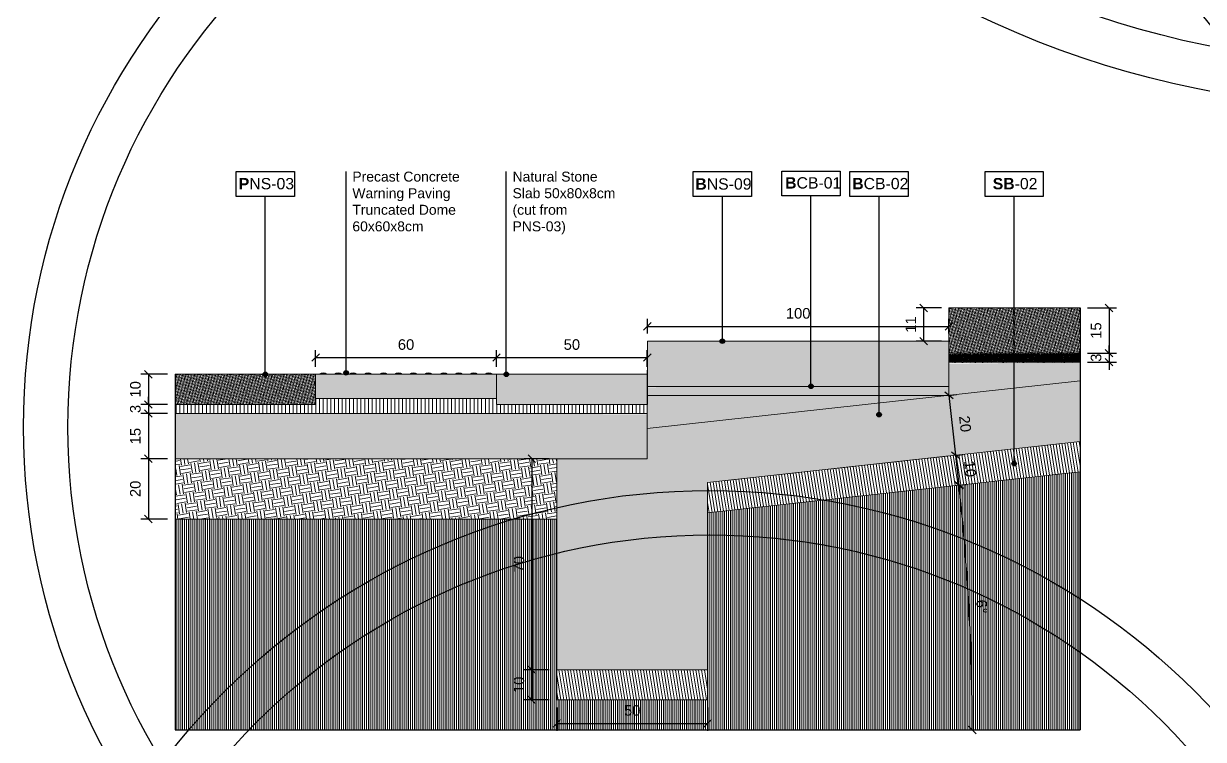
# Model space of a CAD drawing. Header units: metres. Extents: x -325 to 301, y -147 to 149.
# Drawn here: x 64.051 to 67.962, y 39.167 to 41.541 of the extents above; entities that cross this region are included whole.
import ezdxf

# ---------------------------------------------------------------- set-up
doc = ezdxf.new("R2010")
doc.units = ezdxf.units.M
doc.layers.get('Defpoints').update_dxf_attribs({"lineweight": 13})
doc.layers.add('-aux', color=50, linetype='Continuous', plot=False)
doc.layers.add('-AUX-QAD', color=5, linetype='Continuous', plot=False)
for name, color, linetype, true_color in [('0-TX-1_25', 7, 'Continuous', 0x3f4f7f), ('3-TR-paviment fort', 7, 'Continuous', 0xd1d1d1), ('EIT_3 TR sorra', 7, 'Continuous', 0xd8ceb0)]:
    doc.layers.add(name, color=color, linetype=linetype, true_color=true_color)
for name, color, linetype, lineweight, true_color in [('03-TR-Paviment_08_Natural Stone Bleachers', 7, 'Continuous', 5, 0xafad9d), ('3-TR sorra granitica', 7, 'Continuous', 0, 0xf2dac9), ('3-TR tot_u', 7, 'Continuous', 5, 0x787878)]:
    doc.layers.add(name, color=color, linetype=linetype, lineweight=lineweight, true_color=true_color)
for name, color, linetype, lineweight in [('1-CM', 7, 'Continuous', 0), ('3-TR Formigó', 252, 'Continuous', 0), ('3-TR Seleccionat', 44, 'Continuous', 0), ('3-TR Tot-u', 37, 'Continuous', 0)]:
    doc.layers.add(name, color=color, linetype=linetype, lineweight=lineweight)
for name, color, linetype in [('1-SECCIÓ', 1, 'Continuous'), ('A-KEYPLAN_HATCH', 7, 'Continuous'), ('A_TEXT_2', 7, 'Continuous')]:
    doc.layers.add(name, color=color, linetype=linetype)
doc.styles.get("Standard").update_dxf_attribs({"font": 'arial.ttf'})
doc.dimstyles.new('ISO-25', dxfattribs={"dimtxt": 0.1, "dimasz": 0.1, "dimexe": 0.1, "dimexo": 0.1, "dimgap": 0.1, "dimtad": 1, "dimdec": 0, "dimlfac": 100, "dimzin": 9, "dimtxsty": 'Standard', "dimblk": 'OBLIQUE', "dimcen": 0.1, "dimadec": 0, "dimazin": 0, "dimtfac": 1, "dimtdec": 0, "dimtmove": 0, "dimatfit": 3, "dimldrblk": 'OBLIQUE', "dimfxl": 1, "dimarcsym": 0})

# ---------------------------------------------------------------- blocks, each defined once
blk = doc.blocks.new('hatch keyplan 2')
at = {"layer": 'A-KEYPLAN_HATCH'}
blk.add_lwpolyline([(0, 0.00548), (0.01287, 0.00548), (0.01287, 0), (0, 0)], close=True, dxfattribs=at)
blk = doc.blocks.new('hatch keyplan')
at = {"layer": 'A-KEYPLAN_HATCH'}
blk.add_blockref('hatch keyplan 2', (1.43058, 0.85215), dxfattribs=at)
blk = doc.blocks.new('B-CB01')
at = {"layer": 'A-KEYPLAN_HATCH'}
blk.add_blockref('hatch keyplan', (-1.43058, -0.85215), dxfattribs=at)
at = {"layer": 'A_TEXT_2', "insert": (-0.0008, 0.00411), "char_height": 0.0025, "attachment_point": 1}
blk.add_mtext_dynamic_manual_height_columns('\\pi0.00152;{\\fArial|b1|i0|c0|p34;B}CB-01', width=0.0145619, gutter_width=0.015, heights=[0], dxfattribs=at)
blk = doc.blocks.new('B-CB02')
at = {"layer": 'A-KEYPLAN_HATCH'}
blk.add_blockref('hatch keyplan', (-1.43058, -0.85215), dxfattribs=at)
at = {"layer": 'A_TEXT_2', "insert": (-0.0008, 0.00409), "char_height": 0.0025, "attachment_point": 1}
blk.add_mtext_dynamic_manual_height_columns('\\pi0.00129;{\\fArial|b1|i0|c0|p34;B}CB-02', width=0.0145619, gutter_width=0.015, heights=[0], dxfattribs=at)
blk = doc.blocks.new('SB-02')
at = {"layer": 'A-KEYPLAN_HATCH'}
blk.add_blockref('hatch keyplan', (-1.43058, -0.85215), dxfattribs=at)
at = {"layer": 'A_TEXT_2', "insert": (-0.0008, 0.00408), "char_height": 0.0025, "attachment_point": 1}
blk.add_mtext_dynamic_manual_height_columns('\\pi0.00249;{\\fArial|b1|i0|c0|p34;SB}-02', width=0.0145619, gutter_width=0.015, heights=[0], dxfattribs=at)
blk = doc.blocks.new('_Oblique')
at = {"color": 0, "lineweight": -2}
blk.add_line((-0.5, -0.5), (0.5, 0.5), dxfattribs=at)
blk = doc.blocks.new('*D1849')
at = {"layer": '0-TX-1_25', "color": 0, "lineweight": -2, "transparency": 16777216}
for p, q in [((64.5281, 40.3776), (64.4392, 40.3776)), ((64.4642, 40.3776), (64.4642, 40.2776)), ((64.5281, 40.2776), (64.4392, 40.2776))]:
    blk.add_line(p, q, dxfattribs=at)
at = {"layer": 'Defpoints', "color": 0, "transparency": 16777216}
for p in [(64.5531, 40.3776), (64.4642, 40.2776), (64.5531, 40.2776)]:
    blk.add_point(p, dxfattribs=at)
at = {"layer": '0-TX-1_25', "color": 0, "lineweight": -2, "transparency": 16777216, "xscale": 0.025, "yscale": 0.025, "zscale": 0.025}
for p, rotation in [((64.4642, 40.3776), 90), ((64.4642, 40.2776), 270)]:
    blk.add_blockref('_Oblique', p, dxfattribs=dict(at, rotation=rotation))
at = {"layer": '0-TX-1_25', "color": 0, "transparency": 16777216, "insert": (64.4214, 40.3276), "char_height": 0.035, "attachment_point": 5, "rotation": 90}
blk.add_mtext('10', dxfattribs=at)
blk = doc.blocks.new('*D1850')
at = {"layer": '0-TX-1_25', "color": 0, "lineweight": -2, "transparency": 16777216}
for p, q in [((64.4642, 40.2776), (64.4642, 40.3026)), ((64.5281, 40.2776), (64.4392, 40.2776)), ((64.4642, 40.2776), (64.4642, 40.2476)), ((64.5281, 40.2476), (64.4392, 40.2476)), ((64.4642, 40.2476), (64.4642, 40.2226))]:
    blk.add_line(p, q, dxfattribs=at)
at = {"layer": 'Defpoints', "color": 0, "transparency": 16777216}
for p in [(64.5531, 40.2776), (64.4642, 40.2476), (64.5531, 40.2476)]:
    blk.add_point(p, dxfattribs=at)
at = {"layer": '0-TX-1_25', "color": 0, "lineweight": -2, "transparency": 16777216, "xscale": 0.025, "yscale": 0.025, "zscale": 0.025}
for p, rotation in [((64.4642, 40.2776), 270), ((64.4642, 40.2476), 90)]:
    blk.add_blockref('_Oblique', p, dxfattribs=dict(at, rotation=rotation))
at = {"layer": '0-TX-1_25', "color": 0, "transparency": 16777216, "insert": (64.4213, 40.2626), "char_height": 0.035, "attachment_point": 5, "rotation": 90}
blk.add_mtext('3', dxfattribs=at)
blk = doc.blocks.new('*D1847')
at = {"layer": '0-TX-1_25', "color": 0, "lineweight": -2, "transparency": 16777216}
for p, q in [((64.5281, 40.2476), (64.4392, 40.2476)), ((64.4642, 40.2476), (64.4642, 40.0976)), ((64.5281, 40.0976), (64.4392, 40.0976))]:
    blk.add_line(p, q, dxfattribs=at)
at = {"layer": 'Defpoints', "color": 0, "transparency": 16777216}
for p in [(64.5531, 40.2476), (64.4642, 40.0976), (64.5531, 40.0976)]:
    blk.add_point(p, dxfattribs=at)
at = {"layer": '0-TX-1_25', "color": 0, "lineweight": -2, "transparency": 16777216, "xscale": 0.025, "yscale": 0.025, "zscale": 0.025}
for p, rotation in [((64.4642, 40.2476), 90), ((64.4642, 40.0976), 270)]:
    blk.add_blockref('_Oblique', p, dxfattribs=dict(at, rotation=rotation))
at = {"layer": '0-TX-1_25', "color": 0, "transparency": 16777216, "insert": (64.4214, 40.1726), "char_height": 0.035, "attachment_point": 5, "rotation": 90}
blk.add_mtext('15', dxfattribs=at)
blk = doc.blocks.new('*D1848')
at = {"layer": '0-TX-1_25', "color": 0, "lineweight": -2, "transparency": 16777216}
for p, q in [((64.528, 40.0976), (64.4392, 40.0976)), ((64.4642, 40.0976), (64.4642, 39.8976)), ((64.5281, 39.8976), (64.4392, 39.8976))]:
    blk.add_line(p, q, dxfattribs=at)
at = {"layer": 'Defpoints', "color": 0, "transparency": 16777216}
for p in [(64.553, 40.0976), (64.4642, 39.8976), (64.5531, 39.8976)]:
    blk.add_point(p, dxfattribs=at)
at = {"layer": '0-TX-1_25', "color": 0, "lineweight": -2, "transparency": 16777216, "xscale": 0.025, "yscale": 0.025, "zscale": 0.025}
for p, rotation in [((64.4642, 40.0976), 90), ((64.4642, 39.8976), 270)]:
    blk.add_blockref('_Oblique', p, dxfattribs=dict(at, rotation=rotation))
at = {"layer": '0-TX-1_25', "color": 0, "transparency": 16777216, "insert": (64.4214, 39.9976), "char_height": 0.035, "attachment_point": 5, "rotation": 90}
blk.add_mtext('20', dxfattribs=at)
blk = doc.blocks.new('POINT')
at = {"layer": '0-TX-1_25'}
h = blk.add_hatch(dxfattribs=at)
h.set_pattern_fill('ANGLE', color=256)
h.set_pattern_definition([(0, (-83.747, -12.726), (0, 6.985), [5.08, -1.905]), (90, (-83.747, -12.726), (-6.985, 4e-16), [5.08, -1.905])])
edge = h.paths.add_edge_path()
edge.add_arc((0, 0), 0.0075, 0, 360)
h = blk.add_hatch(color=256, dxfattribs=at)
h.dxf.hatch_style = 1
edge = h.paths.add_edge_path()
edge.add_arc((0, 0), 0.0075, 0, 360)
blk.add_circle((0, 0), 0.0075, dxfattribs=at)
blk = doc.blocks.new('*U1805')
at = {"layer": '3-TR-paviment fort'}
blk.add_hatch(color=256, dxfattribs=at).paths.add_polyline_path([(0.025, 0), (0.05, 0, 0.4)])
blk.add_lwpolyline([(0.025, 0), (0.05, 0)])
blk.add_arc((0.0375, -0.013125), 0.018125, 46.397181, 133.602819)
blk = doc.blocks.new('*U1806')
at = {"color": 0, "linetype": 'ByBlock', "lineweight": -2, "transparency": 16777216}
for p in [(0, 0.08), (0.05, 0.08), (0.1, 0.08), (0.15, 0.08), (0.2, 0.08), (0.25, 0.08), (0.3, 0.08), (0.35, 0.08), (0.4, 0.08), (0.45, 0.08), (0.5, 0.08), (0.55, 0.08)]:
    blk.add_blockref('*U1805', p, dxfattribs=at)
blk = doc.blocks.new('Warning Surface 600x600x80')
at = {"layer": '3-TR-paviment fort'}
blk.add_hatch(color=256, dxfattribs=at).paths.add_polyline_path([(0, 0.08), (0.6, 0.08), (0.6, 0), (0.0002, 0.0006)])
blk.add_lwpolyline([(0, 0.08), (0.6, 0.08)])
at = {"layer": '1-CM'}
blk.add_lwpolyline([(0.6, 0.08), (0, 0.08), (0, 0), (0.6, 0)], close=True, dxfattribs=at)
blk.add_blockref('*U1806', (-0.0125, 0))
blk = doc.blocks.new('*D1854')
at = {"layer": '0-TX-1_25', "color": 0, "lineweight": -2, "transparency": 16777216}
for p, q in [((65.6185, 40.4026), (65.6185, 40.4581)), ((66.1184, 40.4026), (66.1184, 40.4581)), ((65.6185, 40.4331), (66.1184, 40.4331))]:
    blk.add_line(p, q, dxfattribs=at)
at = {"layer": 'Defpoints', "color": 0, "transparency": 16777216}
for p in [(66.1184, 40.4331), (65.6185, 40.3776), (66.1184, 40.3776)]:
    blk.add_point(p, dxfattribs=at)
at = {"layer": '0-TX-1_25', "color": 0, "lineweight": -2, "transparency": 16777216, "xscale": 0.025, "yscale": 0.025, "zscale": 0.025, "rotation": 180}
blk.add_blockref('_Oblique', (65.6185, 40.4331), dxfattribs=at)
at = {"layer": '0-TX-1_25', "color": 0, "lineweight": -2, "transparency": 16777216, "xscale": 0.025, "yscale": 0.025, "zscale": 0.025}
blk.add_blockref('_Oblique', (66.1184, 40.4331), dxfattribs=at)
at = {"layer": '0-TX-1_25', "color": 0, "transparency": 16777216, "insert": (65.8684, 40.476), "char_height": 0.035, "attachment_point": 5}
blk.add_mtext('50', dxfattribs=at)
blk = doc.blocks.new('*D1855')
at = {"layer": '0-TX-1_25', "color": 0, "lineweight": -2, "transparency": 16777216}
for p, q in [((65.0187, 40.4026), (65.0187, 40.4581)), ((65.6185, 40.4026), (65.6185, 40.4581)), ((65.0187, 40.4331), (65.6185, 40.4331))]:
    blk.add_line(p, q, dxfattribs=at)
at = {"layer": 'Defpoints', "color": 0, "transparency": 16777216}
for p in [(65.6185, 40.4331), (65.0187, 40.3776), (65.6185, 40.3776)]:
    blk.add_point(p, dxfattribs=at)
at = {"layer": '0-TX-1_25', "color": 0, "lineweight": -2, "transparency": 16777216, "xscale": 0.025, "yscale": 0.025, "zscale": 0.025, "rotation": 180}
blk.add_blockref('_Oblique', (65.0187, 40.4331), dxfattribs=at)
at = {"layer": '0-TX-1_25', "color": 0, "lineweight": -2, "transparency": 16777216, "xscale": 0.025, "yscale": 0.025, "zscale": 0.025}
blk.add_blockref('_Oblique', (65.6185, 40.4331), dxfattribs=at)
at = {"layer": '0-TX-1_25', "color": 0, "transparency": 16777216, "insert": (65.3186, 40.476), "char_height": 0.035, "attachment_point": 5}
blk.add_mtext('60', dxfattribs=at)
blk = doc.blocks.new('PNS03')
at = {"layer": 'A-KEYPLAN_HATCH'}
blk.add_blockref('hatch keyplan', (-1.43058, -0.85215), dxfattribs=at)
at = {"layer": 'A_TEXT_2', "insert": (-0.0008, 0.00408), "char_height": 0.0025, "attachment_point": 1}
blk.add_mtext_dynamic_manual_height_columns('\\pi0.00137;{\\fArial|b1|i0|c0|p34;P}NS-03', width=0.0145619, gutter_width=0.015, heights=[0], dxfattribs=at)
blk = doc.blocks.new('B09')
at = {"layer": 'A-KEYPLAN_HATCH'}
blk.add_blockref('hatch keyplan', (-1.42958, -0.85215), dxfattribs=at)
at = {"layer": 'A_TEXT_2', "insert": (0.0002, 0.00401), "char_height": 0.0025, "attachment_point": 1}
blk.add_mtext_dynamic_manual_height_columns('\\pi0.00127;{\\fArial|b1|i0|c0|p34;B}NS-09', width=0.0145619, gutter_width=0.015, heights=[0], dxfattribs=at)
blk = doc.blocks.new('*D1856')
at = {"layer": '0-TX-1_25', "color": 0, "lineweight": -2, "transparency": 16777216}
for p, q in [((66.1185, 40.5126), (66.1185, 40.5616)), ((67.1185, 40.5126), (67.1185, 40.5616)), ((66.1185, 40.5366), (67.1185, 40.5366))]:
    blk.add_line(p, q, dxfattribs=at)
at = {"layer": 'Defpoints', "color": 0, "transparency": 16777216}
for p in [(67.1185, 40.5366), (66.1185, 40.4876), (67.1185, 40.4876)]:
    blk.add_point(p, dxfattribs=at)
at = {"layer": '0-TX-1_25', "color": 0, "lineweight": -2, "transparency": 16777216, "xscale": 0.025, "yscale": 0.025, "zscale": 0.025, "rotation": 180}
blk.add_blockref('_Oblique', (66.1185, 40.5366), dxfattribs=at)
at = {"layer": '0-TX-1_25', "color": 0, "lineweight": -2, "transparency": 16777216, "xscale": 0.025, "yscale": 0.025, "zscale": 0.025}
blk.add_blockref('_Oblique', (67.1185, 40.5366), dxfattribs=at)
at = {"layer": '0-TX-1_25', "color": 0, "transparency": 16777216, "insert": (66.6185, 40.5795), "char_height": 0.035, "attachment_point": 5}
blk.add_mtext('100', dxfattribs=at)
blk = doc.blocks.new('*D1857')
at = {"layer": '0-TX-1_25', "color": 0, "lineweight": -2, "transparency": 16777216}
for p, q in [((67.0935, 40.5976), (67.0095, 40.5976)), ((67.0345, 40.5976), (67.0345, 40.4876)), ((67.0935, 40.4876), (67.0095, 40.4876))]:
    blk.add_line(p, q, dxfattribs=at)
at = {"layer": 'Defpoints', "color": 0, "transparency": 16777216}
for p in [(67.1185, 40.5976), (67.0345, 40.4876), (67.1185, 40.4876)]:
    blk.add_point(p, dxfattribs=at)
at = {"layer": '0-TX-1_25', "color": 0, "lineweight": -2, "transparency": 16777216, "xscale": 0.025, "yscale": 0.025, "zscale": 0.025}
for p, rotation in [((67.0345, 40.5976), 90), ((67.0345, 40.4876), 270)]:
    blk.add_blockref('_Oblique', p, dxfattribs=dict(at, rotation=rotation))
at = {"layer": '0-TX-1_25', "color": 0, "transparency": 16777216, "insert": (66.992, 40.5426), "char_height": 0.035, "attachment_point": 5, "rotation": 90}
blk.add_mtext('11', dxfattribs=at)
blk = doc.blocks.new('*D1858')
at = {"layer": '0-TX-1_25', "color": 0, "lineweight": -2, "transparency": 16777216}
for p, q in [((67.5781, 40.5976), (67.6743, 40.5976)), ((67.6493, 40.5976), (67.6493, 40.4476)), ((67.5781, 40.4476), (67.6743, 40.4476))]:
    blk.add_line(p, q, dxfattribs=at)
at = {"layer": 'Defpoints', "color": 0, "transparency": 16777216}
for p in [(67.5531, 40.5976), (67.5531, 40.4476), (67.6493, 40.4476)]:
    blk.add_point(p, dxfattribs=at)
at = {"layer": '0-TX-1_25', "color": 0, "lineweight": -2, "transparency": 16777216, "xscale": 0.025, "yscale": 0.025, "zscale": 0.025}
for p, rotation in [((67.6493, 40.5976), 90), ((67.6493, 40.4476), 270)]:
    blk.add_blockref('_Oblique', p, dxfattribs=dict(at, rotation=rotation))
at = {"layer": '0-TX-1_25', "color": 0, "transparency": 16777216, "insert": (67.6064, 40.5226), "char_height": 0.035, "attachment_point": 5, "rotation": 90}
blk.add_mtext('15', dxfattribs=at)
blk = doc.blocks.new('*D1859')
at = {"layer": '0-TX-1_25', "color": 0, "lineweight": -2, "transparency": 16777216}
for p, q in [((67.5781, 40.4476), (67.6743, 40.4476)), ((67.6493, 40.4476), (67.6493, 40.4726)), ((67.6493, 40.4476), (67.6493, 40.4176)), ((67.5781, 40.4176), (67.6743, 40.4176)), ((67.6493, 40.4176), (67.6493, 40.3926))]:
    blk.add_line(p, q, dxfattribs=at)
at = {"layer": 'Defpoints', "color": 0, "transparency": 16777216}
for p in [(67.5531, 40.4476), (67.5531, 40.4176), (67.6493, 40.4176)]:
    blk.add_point(p, dxfattribs=at)
at = {"layer": '0-TX-1_25', "color": 0, "lineweight": -2, "transparency": 16777216, "xscale": 0.025, "yscale": 0.025, "zscale": 0.025}
for p, rotation in [((67.6493, 40.4476), 270), ((67.6493, 40.4176), 90)]:
    blk.add_blockref('_Oblique', p, dxfattribs=dict(at, rotation=rotation))
at = {"layer": '0-TX-1_25', "color": 0, "transparency": 16777216, "insert": (67.6064, 40.4326), "char_height": 0.035, "attachment_point": 5, "rotation": 90}
blk.add_mtext('3', dxfattribs=at)
blk = doc.blocks.new('*D2988')
at = {"layer": '0-TX-1_25', "color": 0, "lineweight": -2, "transparency": 16777216}
for p, q in [((67.1185, 40.3076), (67.1434, 40.3103)), ((67.1185, 40.3076), (67.1403, 40.1092)), ((67.1403, 40.1092), (67.1652, 40.1119))]:
    blk.add_line(p, q, dxfattribs=at)
at = {"layer": 'Defpoints', "color": 0, "transparency": 16777216}
for p in [(67.1185, 40.3076), (67.1403, 40.1092), (67.1403, 40.1092)]:
    blk.add_point(p, dxfattribs=at)
at = {"layer": '0-TX-1_25', "color": 0, "lineweight": -2, "transparency": 16777216, "xscale": 0.025, "yscale": 0.025, "zscale": 0.025}
for p, rotation in [((67.1185, 40.3076), 96.27729848959882), ((67.1403, 40.1092), 276.2772984895988)]:
    blk.add_blockref('_Oblique', p, dxfattribs=dict(at, rotation=rotation))
at = {"layer": '0-TX-1_25', "color": 0, "transparency": 16777216, "insert": (67.172, 40.2131), "char_height": 0.035, "attachment_point": 5, "rotation": 276.2773}
blk.add_mtext('20', dxfattribs=at)
blk = doc.blocks.new('*D2989')
at = {"layer": '0-TX-1_25', "color": 0, "lineweight": -2, "transparency": 16777216}
for p, q in [((65.7934, 39.3975), (65.7106, 39.3975)), ((65.7356, 39.3975), (65.7356, 39.2975)), ((65.7934, 39.2975), (65.7106, 39.2975))]:
    blk.add_line(p, q, dxfattribs=at)
at = {"layer": 'Defpoints', "color": 0, "transparency": 16777216}
for p in [(65.8184, 39.3975), (65.7356, 39.2975), (65.8184, 39.2975)]:
    blk.add_point(p, dxfattribs=at)
at = {"layer": '0-TX-1_25', "color": 0, "lineweight": -2, "transparency": 16777216, "xscale": 0.025, "yscale": 0.025, "zscale": 0.025}
for p, rotation in [((65.7356, 39.3975), 90), ((65.7356, 39.2975), 270)]:
    blk.add_blockref('_Oblique', p, dxfattribs=dict(at, rotation=rotation))
at = {"layer": '0-TX-1_25', "color": 0, "transparency": 16777216, "insert": (65.6927, 39.3475), "char_height": 0.035, "attachment_point": 5, "rotation": 90}
blk.add_mtext('10', dxfattribs=at)
blk = doc.blocks.new('*D2990')
at = {"layer": '0-TX-1_25', "color": 0, "lineweight": -2, "transparency": 16777216}
for p, q in [((65.8184, 39.2725), (65.8184, 39.1948)), ((66.3184, 39.2725), (66.3184, 39.1948)), ((65.8184, 39.2198), (66.3184, 39.2198))]:
    blk.add_line(p, q, dxfattribs=at)
at = {"layer": 'Defpoints', "color": 0, "transparency": 16777216}
for p in [(65.8184, 39.2975), (66.3184, 39.2975), (66.3184, 39.2198)]:
    blk.add_point(p, dxfattribs=at)
at = {"layer": '0-TX-1_25', "color": 0, "lineweight": -2, "transparency": 16777216, "xscale": 0.025, "yscale": 0.025, "zscale": 0.025, "rotation": 180}
blk.add_blockref('_Oblique', (65.8184, 39.2198), dxfattribs=at)
at = {"layer": '0-TX-1_25', "color": 0, "lineweight": -2, "transparency": 16777216, "xscale": 0.025, "yscale": 0.025, "zscale": 0.025}
blk.add_blockref('_Oblique', (66.3184, 39.2198), dxfattribs=at)
at = {"layer": '0-TX-1_25', "color": 0, "transparency": 16777216, "insert": (66.0684, 39.2626), "char_height": 0.035, "attachment_point": 5}
blk.add_mtext('50', dxfattribs=at)
blk = doc.blocks.new('*D2991')
at = {"layer": '0-TX-1_25', "color": 0, "lineweight": -2, "transparency": 16777216}
for p, q in [((65.7935, 40.0975), (65.7106, 40.0975)), ((65.7356, 40.0975), (65.7356, 39.3975)), ((65.7934, 39.3975), (65.7106, 39.3975))]:
    blk.add_line(p, q, dxfattribs=at)
at = {"layer": 'Defpoints', "color": 0, "transparency": 16777216}
for p in [(65.8185, 40.0975), (65.7356, 39.3975), (65.8184, 39.3975)]:
    blk.add_point(p, dxfattribs=at)
at = {"layer": '0-TX-1_25', "color": 0, "lineweight": -2, "transparency": 16777216, "xscale": 0.025, "yscale": 0.025, "zscale": 0.025}
for p, rotation in [((65.7356, 40.0975), 90), ((65.7356, 39.3975), 270)]:
    blk.add_blockref('_Oblique', p, dxfattribs=dict(at, rotation=rotation))
at = {"layer": '0-TX-1_25', "color": 0, "transparency": 16777216, "insert": (65.6927, 39.7475), "char_height": 0.035, "attachment_point": 5, "rotation": 90}
blk.add_mtext('70', dxfattribs=at)
blk = doc.blocks.new('*D2992')
at = {"layer": '0-TX-1_25', "color": 0, "lineweight": -2, "transparency": 16777216}
for p, q in [((67.1404, 40.1086), (67.1653, 40.1113)), ((67.1404, 40.1086), (67.1513, 40.0098)), ((67.1513, 40.0098), (67.1761, 40.0125))]:
    blk.add_line(p, q, dxfattribs=at)
at = {"layer": 'Defpoints', "color": 0, "transparency": 16777216}
for p in [(67.1404, 40.1086), (67.1513, 40.0098), (67.1513, 40.0098)]:
    blk.add_point(p, dxfattribs=at)
at = {"layer": '0-TX-1_25', "color": 0, "lineweight": -2, "transparency": 16777216, "xscale": 0.025, "yscale": 0.025, "zscale": 0.025}
for p, rotation in [((67.1404, 40.1086), 96.27729848960276), ((67.1513, 40.0098), 276.2772984896027)]:
    blk.add_blockref('_Oblique', p, dxfattribs=dict(at, rotation=rotation))
at = {"layer": '0-TX-1_25', "color": 0, "transparency": 16777216, "insert": (67.1884, 40.0639), "char_height": 0.035, "attachment_point": 5, "rotation": 276.2773}
blk.add_mtext('10', dxfattribs=at)
blk = doc.blocks.new('*D2993')
at = {"layer": '0-TX-1_25', "color": 0, "lineweight": -2, "transparency": 16777216}
blk.add_arc((59.7727, 39.1982), 7.4231, 0, 6.2773, dxfattribs=at)
at = {"layer": 'Defpoints', "color": 0, "transparency": 16777216}
for p in [(67.5531, 40.054), (66.3184, 39.9182), (67.1908, 39.4692), (64.5531, 39.1982), (67.5531, 39.1982)]:
    blk.add_point(p, dxfattribs=at)
at = {"layer": '0-TX-1_25', "color": 0, "lineweight": -2, "transparency": 16777216, "xscale": 0.025, "yscale": 0.025, "zscale": 0.025}
for p, rotation in [((67.1513, 40.0098), 96.2772984895992), ((67.1958, 39.1982), 270)]:
    blk.add_blockref('_Oblique', p, dxfattribs=dict(at, rotation=rotation))
at = {"layer": '0-TX-1_25', "color": 0, "transparency": 16777216, "insert": (67.2274, 39.6069), "char_height": 0.035, "attachment_point": 5, "rotation": 273.1386}
blk.add_mtext('6°', dxfattribs=at)

msp = doc.modelspace()

# ---------------------------------------------------------------- hatches: boundary and pattern name
at = {"layer": '03-TR-Paviment_08_Natural Stone Bleachers'}
h = msp.add_hatch(dxfattribs=at)
h.set_pattern_fill('DASH', color=256, scale=0.0011, angle=233.5086, style=0, double=1)
h.set_pattern_definition([(233.5086097, (3.2349054, -12.7047667), (0.00073078554, -0.00488477891), [0.0034925, -0.0034925])])
h.paths.add_polyline_path([(67.5531, 40.4476), (67.5531, 40.5975), (67.1185, 40.5976), (67.1185, 40.4476)])
h = msp.add_hatch(dxfattribs=at)
h.set_pattern_fill('DASH', color=256, scale=0.0011, angle=233.5086, style=0, double=1)
h.set_pattern_definition([(233.5086097, (2.2349054, -12.8147667), (0.00073078554, -0.00488477891), [0.0034925, -0.0034925])])
h.paths.add_polyline_path([(66.1185, 40.4876), (66.1185, 40.3376), (67.1185, 40.3376), (67.1185, 40.4875)])
h = msp.add_hatch(dxfattribs=at)
h.set_pattern_fill('DASH', color=256, scale=0.0011, angle=233, style=0, double=1)
h.set_pattern_definition([(233, (0.514412, -12.3458354), (0.00068739555, -0.00489107349), [0.0034925, -0.0034925])])
h.paths.add_polyline_path([(64.5531, 40.3776), (64.5531, 40.2776), (65.0187, 40.2776), (65.0187, 40.3776)])
h = msp.add_hatch(dxfattribs=at)
h.set_pattern_fill('DASH', color=256, scale=0.0011, angle=233, style=0, double=1)
h.set_pattern_definition([(233, (1.6142764, -12.3458354), (0.00068739555, -0.00489107349), [0.0034925, -0.0034925])])
h.paths.add_polyline_path([(66.1185, 40.3776), (66.1185, 40.2776), (65.6185, 40.2776), (65.6185, 40.3776)])
at = {"layer": '3-TR Formigó'}
h = msp.add_hatch(dxfattribs=at)
h.set_pattern_fill('ANSI31', color=256, scale=0.003, angle=234.1752)
h.set_pattern_definition([(279.175244, (-142.879642, -3.9508035), (0.00940313004, 0.0015188056), [])])
h.paths.add_polyline_path([(67.5531, 40.1546), (66.3184, 40.0188), (66.3184, 39.9182), (67.5531, 40.054)])
h = msp.add_hatch(dxfattribs=at)
h.set_pattern_fill('ANSI31', color=256, scale=0.003, angle=234.1752)
h.set_pattern_definition([(279.175244, (-143.390576, -4.572725), (0.00940313004, 0.0015188056), [])])
h.paths.add_polyline_path([(66.3184, 39.3975), (65.8184, 39.3975), (65.8184, 39.2975), (66.3184, 39.2975)])
at = {"layer": '3-TR Seleccionat'}
h = msp.add_hatch(dxfattribs=at)
h.set_pattern_fill('ANSI31', color=256, scale=0.002, angle=225, style=0)
h.set_pattern_definition([(270, (-134.2661236, -7.4357855), (0.00635, -2e-18), [])])
h.paths.add_polyline_path([(67.5531, 39.1979), (67.5531, 40.054), (66.3184, 39.9182), (66.3187, 39.2975), (65.818, 39.2975), (65.8191, 39.8975), (64.5561, 39.8975), (64.5531, 39.1984)])
at = {"layer": '3-TR sorra granitica'}
h = msp.add_hatch(dxfattribs=at)
h.set_pattern_fill('LINE', color=256, scale=0.1, angle=54.3535, style=0)
h.set_pattern_definition([(90, (92.331623, 248.433208), (-0.0125, -5e-12), [])])
h.paths.add_polyline_path([(65.6185, 40.2776), (66.1185, 40.2776), (66.1184, 40.2476), (64.553, 40.2476), (64.553, 40.2776), (65.0186, 40.2776), (65.0187, 40.2976), (65.6185, 40.2976)])
at = {"layer": '3-TR Tot-u'}
h = msp.add_hatch(dxfattribs=at)
h.set_pattern_fill('EARTH', color=256, scale=0.005, angle=-80.8248)
h.set_pattern_definition([(279.175244, (-3.44607, -12.30185), (0.036406452, -0.026281081), [0.03175, -0.03175]), (279.175244, (-3.434315, -12.29995), (0.036406452, -0.026281081), [0.03175, -0.03175]), (279.175244, (-3.42256, -12.298052), (0.036406452, -0.026281081), [0.03175, -0.03175]), (9.175244, (-3.41801, -12.301337), (0.026281081, 0.036406452), [0.03175, -0.03175]), (9.175244, (-3.416112, -12.31309), (0.026281081, 0.036406452), [0.03175, -0.03175]), (9.175244, (-3.414214, -12.324845), (0.026281081, 0.036406452), [0.03175, -0.03175])])
h.paths.add_polyline_path([(65.8184, 39.8975), (65.8184, 40.0975), (64.5562, 40.0975), (64.5531, 39.8975)])
at = {"layer": '3-TR tot_u'}
h = msp.add_hatch(dxfattribs=at)
h.set_pattern_fill('AR-CONC', color=256, scale=0.0002, angle=90.2664)
h.set_pattern_definition([(140.2664143104, (269988.13189, -738417.607673), (0.0030183585511, 0.0364513625844), [0.00381, -0.04191]), (85.2664143104, (269988.13189, -738417.607673), (-0.0381781810675, -0.0072262829332), [0.003048, -0.033528116834]), (190.7178590104, (269988.132143, -738417.604636), (-0.0351598209585, 0.0292250795622), [0.00323800176, -0.03561804892]), (136.4506143104, (269988.12173, -738417.60772), (0.0081562825582, 0.0542543196878), [0.005715, -0.062865]), (186.9019719204, (269988.12241, -738417.6032), (-0.049705465848, 0.047250217616), [0.004857004628, -0.053427121632]), (81.45056548, (269988.12173, -738417.60772), (-0.0497054658455, 0.0472502176188), [0.004571993414, -0.050291946384]), (111.2664143104, (269988.124248, -738417.60263), (0.0203118235131, 0.0304176527954), [0.00381, -0.04191]), (56.2664143104, (269988.124248, -738417.60263), (-0.0368946682902, 0.0121889849718), [0.003048, -0.033528]), (161.7178593104, (269988.12594, -738417.600094), (-0.016582844967, 0.0426066376987), [0.00323800176, -0.03561798752]), (127.7664143104, (269988.131891, -738417.607673), (-0.0169136972324, 0.00053908133522), [0, -0.0331216, 0, -0.034036, 0, -0.033655]), (97.7664143104, (269988.131891, -738417.607673), (-0.02009803784808, 0.0132706243038), [0, -0.0194056, 0, -0.0323596, 0, -0.012827]), (57.7664143104, (269988.131944, -738417.619002), (0.00101964285024, 0.02712315336895), [0, -0.0127, 0, -0.039624, 0, -0.052578]), (47.7664143104, (269988.131967, -738417.624082), (-0.0052229971542, 0.0296018704426), [0, -0.01651, 0, -0.0263144, 0, -0.037338])])
h.paths.add_polyline_path([(67.5531, 40.1546), (67.5531, 40.4176), (67.1185, 40.4126), (67.1185, 40.3076), (66.1185, 40.3076), (66.1184, 40.1212), (65.8184, 40.0975), (65.8184, 39.3975), (66.3184, 39.3975), (66.3184, 40.0188)])
h = msp.add_hatch(dxfattribs=at)
h.set_pattern_fill('AR-CONC', color=256, scale=0.0002, angle=90.2664)
h.set_pattern_definition([(140.2664143104, (269987.068598, -738417.607673), (0.0030183585511, 0.0364513625844), [0.00381, -0.04191]), (85.2664143104, (269987.0686, -738417.607673), (-0.0381781810675, -0.0072262829332), [0.003048, -0.033528116834]), (190.7178590104, (269987.06885, -738417.604636), (-0.0351598209585, 0.0292250795622), [0.00323800176, -0.03561804892]), (136.4506143104, (269987.05844, -738417.60772), (0.0081562825582, 0.0542543196878), [0.005715, -0.062865]), (186.9019719204, (269987.05912, -738417.6032), (-0.049705465848, 0.047250217616), [0.004857004628, -0.053427121632]), (81.45056548, (269987.05844, -738417.60772), (-0.0497054658455, 0.0472502176188), [0.004571993414, -0.050291946384]), (111.2664143104, (269987.060955, -738417.60263), (0.0203118235131, 0.0304176527954), [0.00381, -0.04191]), (56.2664143104, (269987.060955, -738417.60263), (-0.0368946682902, 0.0121889849718), [0.003048, -0.033528]), (161.7178593104, (269987.062647, -738417.600094), (-0.016582844967, 0.0426066376987), [0.00323800176, -0.03561798752]), (127.7664143104, (269987.068598, -738417.607673), (-0.0169136972324, 0.00053908133522), [0, -0.0331216, 0, -0.034036, 0, -0.033655]), (97.7664143104, (269987.068598, -738417.607673), (-0.02009803784808, 0.0132706243038), [0, -0.0194056, 0, -0.0323596, 0, -0.012827]), (57.7664143104, (269987.068651, -738417.619002), (0.00101964285024, 0.02712315336895), [0, -0.0127, 0, -0.039624, 0, -0.052578]), (47.7664143104, (269987.068674, -738417.624082), (-0.0052229971542, 0.0296018704426), [0, -0.01651, 0, -0.0263144, 0, -0.037338])])
h.paths.add_polyline_path([(66.1182, 40.2451), (66.1176, 40.0975), (64.5531, 40.0974), (64.553, 40.2476)])
at = {"layer": 'EIT_3 TR sorra'}
h = msp.add_hatch(dxfattribs=at)
h.set_pattern_fill('ANSI36', color=256, scale=0.001075, angle=-0.0588, style=0, double=1)
h.set_pattern_definition([(44.94116, (65.7437747, 42.1218505), (0.0018168983, 0.006635108), [0.0085328125, -0.0017065625, 0, -0.0017065625])])
h.paths.add_polyline_path([(67.5531, 40.4176), (67.5531, 40.446), (67.1185, 40.4448), (67.1185, 40.4176)])
h = msp.add_hatch(dxfattribs=at)
h.set_pattern_fill('ANSI36', color=256, scale=0.001075, angle=-0.0588, style=0, double=1)
h.set_pattern_definition([(44.94116, (64.7437747, 42.0118505), (0.0018168983, 0.006635108), [0.0085328125, -0.0017065625, 0, -0.0017065625])])
h.paths.add_polyline_path([(66.1185, 40.3076), (67.1185, 40.3076), (67.1185, 40.3376), (66.1185, 40.3348)])

# ---------------------------------------------------------------- linework, layer by layer
at = {"layer": '-aux'}
msp.add_lwpolyline([(64.5531, 39.1982), (67.5531, 39.1982)], dxfattribs=at)
at = {"layer": '-AUX-QAD'}
for centre, radius in [((68.5761, 44.4281), 3.1674), ((68.5761, 44.4281), 3.0203), ((66.3257, 40.2026), 2.2751), ((66.3257, 40.2026), 2.1279), ((66.3257, 37.7172), 2.2751), ((66.3257, 37.7172), 2.1279)]:
    msp.add_circle(centre, radius, dxfattribs=at)
at = {"layer": '0-TX-1_25'}
for points in [[(65.1198, 40.3776), (65.1198, 41.0497)], [(65.6509, 40.3776), (65.6509, 41.0497)], [(64.8519, 40.3776), (64.8519, 40.9674)], [(66.3672, 40.4876), (66.3672, 40.9674)], [(66.6611, 40.3376), (66.6611, 40.9695)], [(66.8868, 40.2439), (66.8868, 40.9674)], [(67.3346, 40.0812), (67.3346, 40.9674)]]:
    msp.add_lwpolyline(points, dxfattribs=at)
at = {"layer": '1-CM'}
for p, q in [((65.6185, 40.2903), (65.6185, 40.3776)), ((66.1184, 40.3916), (66.1184, 40.3776)), ((66.1184, 40.2903), (66.1184, 40.3776)), ((65.8153, 40.2476), (64.553, 40.2476)), ((64.5531, 40.0975), (66.1184, 40.0975)), ((64.5531, 39.8975), (65.8184, 39.8975))]:
    msp.add_line(p, q, dxfattribs=at)
for points in [[(67.5531, 40.5976), (67.1185, 40.5976), (67.1185, 40.4476), (67.5531, 40.4476)], [(67.5531, 40.4476), (67.1185, 40.4476), (67.1185, 40.4176), (67.5531, 40.4176)], [(64.5531, 40.3776), (65.0187, 40.3776), (65.0187, 40.2776), (64.5531, 40.2776)], [(66.1184, 40.3616), (66.1184, 40.0975), (65.8184, 40.0975), (65.8184, 39.3975), (66.3184, 39.3975), (66.3184, 40.0188), (67.5531, 40.1546)], [(65.8025, 40.2476), (64.553, 40.2476), (64.553, 40.2776), (65.0185, 40.2776), (65.0188, 40.2976), (65.6185, 40.2976)], [(65.8184, 40.2776), (66.1185, 40.2776)], [(65.8166, 40.2476), (66.1184, 40.2476)], [(67.1184, 40.1068), (66.3184, 40.0188), (66.3184, 39.3975), (65.8184, 39.3975), (65.8184, 40.0975), (66.1184, 40.0975)], [(66.3184, 39.9182), (67.5531, 40.054)], [(65.8184, 39.3975), (65.8184, 39.2975), (66.3184, 39.2975), (66.3184, 39.3975)]]:
    msp.add_lwpolyline(points, dxfattribs=at)
for points in [[(67.1185, 40.4876), (66.1185, 40.4876), (66.1185, 40.3376), (67.1185, 40.3376)], [(65.6185, 40.3776), (66.1185, 40.3776), (66.1185, 40.2776), (65.6185, 40.2776)], [(66.1185, 40.3376), (66.1185, 40.3076), (67.1185, 40.3076), (67.1185, 40.3376)]]:
    msp.add_lwpolyline(points, close=True, dxfattribs=at)
at = {"layer": '1-CM', "color": 251, "true_color": 0x636466}
msp.add_lwpolyline([(66.1184, 40.1975), (67.5531, 40.3554)], dxfattribs=at)
at = {"layer": '1-SECCIÓ'}
for p, q in [((67.5531, 40.5976), (67.5531, 39.1982)), ((64.5531, 40.3776), (64.5531, 39.1982))]:
    msp.add_line(p, q, dxfattribs=at)

# ---------------------------------------------------------------- block references
at = {"color": 244, "true_color": 0x991b1e, "xscale": 14.99999999999007, "yscale": 14.99999999999007, "zscale": 14.99999999999007}
msp.add_blockref('PNS03', (64.7554, 40.9674), dxfattribs=at)
at = {"layer": '0-TX-1_25', "xscale": 15, "yscale": 15, "zscale": 15}
for name, p in [('B-CB01', (66.5645, 40.9695)), ('B-CB02', (66.7903, 40.9674)), ('SB-02', (67.2381, 40.9674))]:
    msp.add_blockref(name, p, dxfattribs=at)
at = {"layer": '0-TX-1_25'}
for p in [(66.3672, 40.4876), (64.8519, 40.3776), (65.1198, 40.3823), (65.6509, 40.3776), (66.6611, 40.3376), (66.8868, 40.2439), (67.3346, 40.0812)]:
    msp.add_blockref('POINT', p, dxfattribs=at)
at = {"layer": '1-CM'}
msp.add_blockref('Warning Surface 600x600x80', (65.0185, 40.2976), dxfattribs=at)
at = {"layer": 'A-KEYPLAN_HATCH', "xscale": 14.99999999999007, "yscale": 14.99999999999007, "zscale": 14.99999999999007}
msp.add_blockref('B09', (66.2556, 40.9674), dxfattribs=at)

# ---------------------------------------------------------------- texts
at = {"layer": '0-TX-1_25', "char_height": 0.033, "attachment_point": 1}
for s, width, insert in [('Precast Concrete Warning Paving\\PTruncated Dome 60x60x8cm', 0.514074, (65.1406, 41.0497)), ('Natural Stone Slab 50x80x8cm (cut from PNS-03)', 0.368309, (65.6717, 41.0497))]:
    msp.add_mtext_dynamic_manual_height_columns(s, width=width, gutter_width=12.5, heights=[0], dxfattribs=dict(at, insert=insert))

# ---------------------------------------------------------------- dimensions: what is measured, and where the dimension line sits
at = {"layer": '0-TX-1_25'}
for base, p1, p2, picture, middle in [((67.1185, 40.5366), (66.1185, 40.4876), (67.1185, 40.4876), '*D1856', (66.6185, 40.5795)), ((65.6185, 40.4331), (65.0187, 40.3776), (65.6185, 40.3776), '*D1855', (65.3186, 40.476)), ((66.1184, 40.4331), (65.6185, 40.3776), (66.1184, 40.3776), '*D1854', (65.8684, 40.476)), ((66.3184, 39.2198), (65.8184, 39.2975), (66.3184, 39.2975), '*D2990', (66.0684, 39.2626))]:
    dim = msp.add_linear_dim(base=base, p1=p1, p2=p2, dimstyle='ISO-25', override={"dimtxt": 0.035, "dimasz": 0.025, "dimexe": 0.025, "dimexo": 0.025, "dimgap": 0.025, "dimblk1": 'Oblique', "dimblk2": 'Oblique', "dimsah": 1, "dimfxl": 0.1, "dimfxlon": 1, "dimarcsym": 1}, dxfattribs=at)
    dim.commit()
    dim.dimension.update_dxf_attribs({"geometry": picture, "text_midpoint": middle})
for base, p1, p2, picture, middle in [((67.0345, 40.4876), (67.1185, 40.5976), (67.1185, 40.4876), '*D1857', (66.992, 40.5426)), ((67.6493, 40.4476), (67.5531, 40.5976), (67.5531, 40.4476), '*D1858', (67.6064, 40.5226)), ((64.4642, 40.2776), (64.5531, 40.3776), (64.5531, 40.2776), '*D1849', (64.4214, 40.3276)), ((64.4642, 40.0976), (64.5531, 40.2476), (64.5531, 40.0976), '*D1847', (64.4214, 40.1726)), ((64.4642, 39.8976), (64.553, 40.0976), (64.5531, 39.8976), '*D1848', (64.4214, 39.9976)), ((65.7356, 39.3975), (65.8185, 40.0975), (65.8184, 39.3975), '*D2991', (65.6927, 39.7475)), ((65.7356, 39.2975), (65.8184, 39.3975), (65.8184, 39.2975), '*D2989', (65.6927, 39.3475))]:
    dim = msp.add_linear_dim(base=base, p1=p1, p2=p2, angle=90, dimstyle='ISO-25', override={"dimtxt": 0.035, "dimasz": 0.025, "dimexe": 0.025, "dimexo": 0.025, "dimgap": 0.025, "dimblk1": 'Oblique', "dimblk2": 'Oblique', "dimsah": 1, "dimfxl": 0.1, "dimfxlon": 1, "dimarcsym": 1}, dxfattribs=at)
    dim.commit()
    dim.dimension.update_dxf_attribs({"geometry": picture, "text_midpoint": middle})
for base, p1, p2, picture, middle in [((67.6493, 40.4176), (67.5531, 40.4476), (67.5531, 40.4176), '*D1859', (67.6493, 40.4326)), ((64.4642, 40.2476), (64.5531, 40.2776), (64.5531, 40.2476), '*D1850', (64.4642, 40.2626))]:
    dim = msp.add_linear_dim(base=base, p1=p1, p2=p2, angle=90, dimstyle='ISO-25', override={"dimtxt": 0.035, "dimasz": 0.025, "dimexe": 0.025, "dimexo": 0.025, "dimgap": 0.025, "dimblk1": 'Oblique', "dimblk2": 'Oblique', "dimsah": 1, "dimfxl": 0.1, "dimfxlon": 1, "dimarcsym": 1}, dxfattribs=at)
    dim.commit()
    dim.dimension.update_dxf_attribs({"geometry": picture, "text_midpoint": middle, "dimtype": 160})
for p1, p2, picture, middle in [((67.1185, 40.3076), (67.1403, 40.1092), '*D2988', (67.172, 40.2131)), ((67.1404, 40.1086), (67.1513, 40.0098), '*D2992', (67.1884, 40.0639))]:
    dim = msp.add_aligned_dim(p1=p1, p2=p2, distance=0, dimstyle='ISO-25', override={"dimtxt": 0.035, "dimasz": 0.025, "dimexe": 0.025, "dimexo": 0.025, "dimgap": 0.025, "dimblk1": 'Oblique', "dimblk2": 'Oblique', "dimsah": 1, "dimfxl": 0.1, "dimfxlon": 1, "dimarcsym": 1}, dxfattribs=at)
    dim.commit()
    dim.dimension.update_dxf_attribs({"geometry": picture, "text_midpoint": middle})
dim = msp.add_angular_dim_2l(base=(67.1908, 39.4692), line1=((64.5531, 39.1982), (67.5531, 39.1982)), line2=((66.3184, 39.9182), (67.5531, 40.054)), dimstyle='ISO-25', override={"dimtxt": 0.035, "dimasz": 0.025, "dimexe": 0.025, "dimexo": 0.025, "dimgap": 0.025, "dimblk1": 'Oblique', "dimblk2": 'Oblique', "dimsah": 1, "dimfxl": 0.1, "dimfxlon": 1, "dimarcsym": 1}, dxfattribs=at)
dim.commit()
dim.dimension.update_dxf_attribs({"geometry": '*D2993', "text_midpoint": (67.2274, 39.6069)})

doc.saveas('drawing.dxf')
